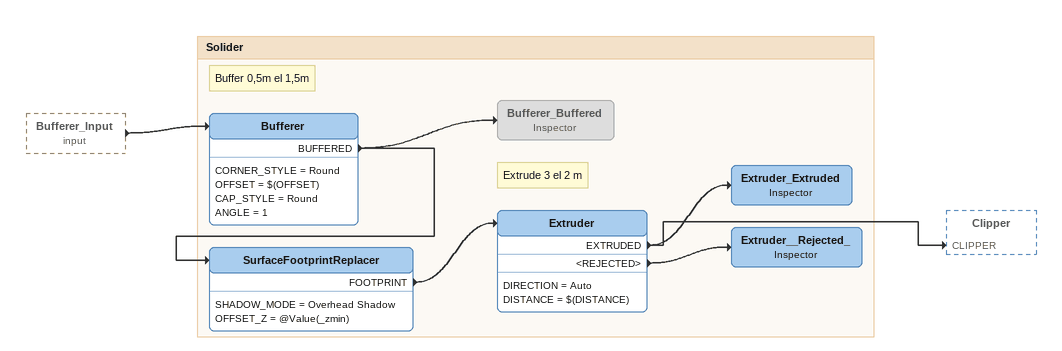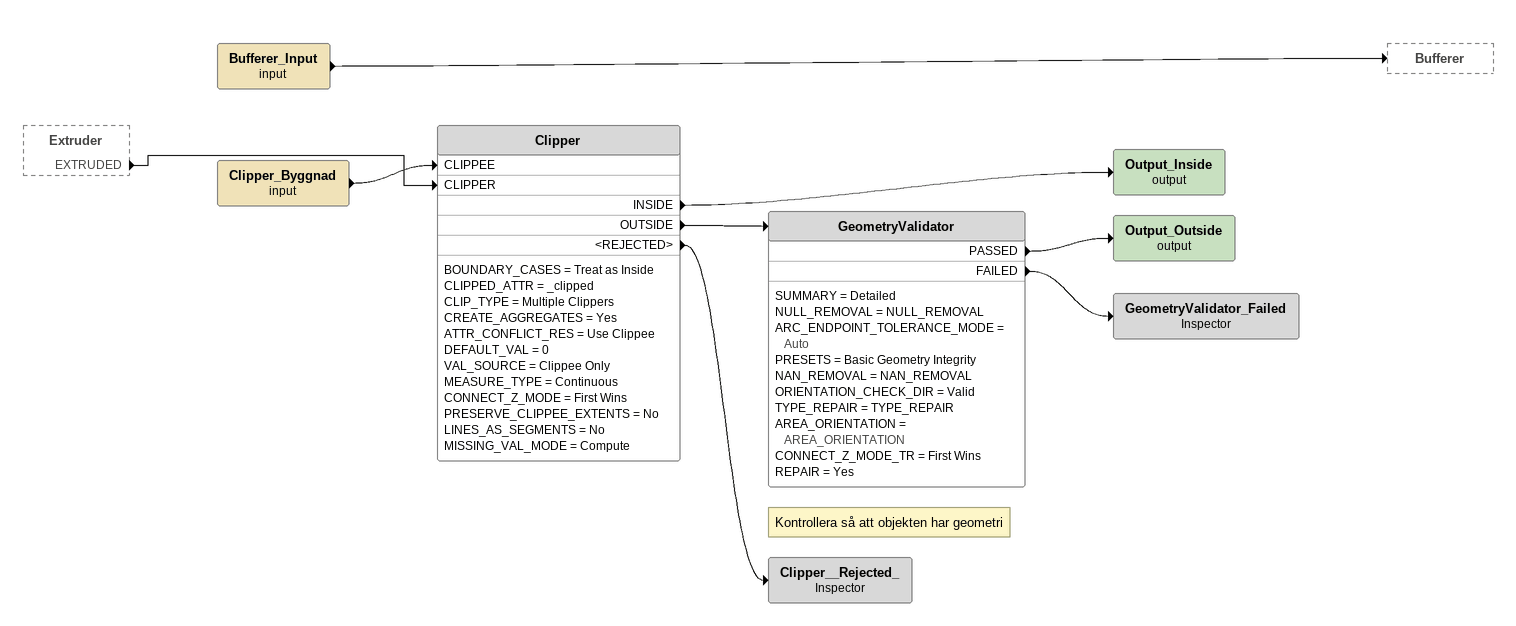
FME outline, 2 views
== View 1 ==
Bufferer_Input (input) [outside]
    -> Bufferer

Bookmark: Solider
Note: Buffer 0,5m el 1,5m
Bufferer
    CORNER_STYLE = Round
    OFFSET = $(OFFSET)
    CAP_STYLE = Round
    ANGLE = 1
    BUFFERED -> SurfaceFootprintReplacer
    BUFFERED -> Bufferer_Buffered
Bufferer_Buffered: Inspector [off]
SurfaceFootprintReplacer
    SHADOW_MODE = Overhead Shadow
    OFFSET_Z = @Value(_zmin)
    FOOTPRINT -> Extruder
Note: Extrude 3 el 2 m
Extruder
    DIRECTION = Auto
    DISTANCE = $(DISTANCE)
    EXTRUDED -> Extruder_Extruded
    EXTRUDED -> Clipper [CLIPPER]
    <REJECTED> -> Extruder__Rejected_
Extruder_Extruded: Inspector
Extruder__Rejected_: Inspector

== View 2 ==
Extruder [outside]
    EXTRUDED -> Clipper [CLIPPER]
Bufferer_Input (input)
    -> Bufferer
Clipper_Byggnad (input)
    -> Clipper [CLIPPEE]
Clipper
    BOUNDARY_CASES = Treat as Inside
    CLIPPED_ATTR = _clipped
    CLIP_TYPE = Multiple Clippers
    CREATE_AGGREGATES = Yes
    ATTR_CONFLICT_RES = Use Clippee
    DEFAULT_VAL = 0
    VAL_SOURCE = Clippee Only
    MEASURE_TYPE = Continuous
    CONNECT_Z_MODE = First Wins
    PRESERVE_CLIPPEE_EXTENTS = No
    LINES_AS_SEGMENTS = No
    MISSING_VAL_MODE = Compute
    INSIDE -> Output_Inside (output)
    OUTSIDE -> GeometryValidator
    <REJECTED> -> Clipper__Rejected_
Output_Inside (output)
Note: Kontrollera så att objekten har geometri
GeometryValidator
    SUMMARY = Detailed
    NULL_REMOVAL = NULL_REMOVAL
    ARC_ENDPOINT_TOLERANCE_MODE = Auto
    PRESETS = Basic Geometry Integrity
    NAN_REMOVAL = NAN_REMOVAL
    ORIENTATION_CHECK_DIR = Valid
    TYPE_REPAIR = TYPE_REPAIR
    AREA_ORIENTATION = AREA_ORIENTATION
    CONNECT_Z_MODE_TR = First Wins
    REPAIR = Yes
    PASSED -> Output_Outside (output)
    FAILED -> GeometryValidator_Failed
Output_Outside (output)
GeometryValidator_Failed: Inspector
Clipper__Rejected_: Inspector
